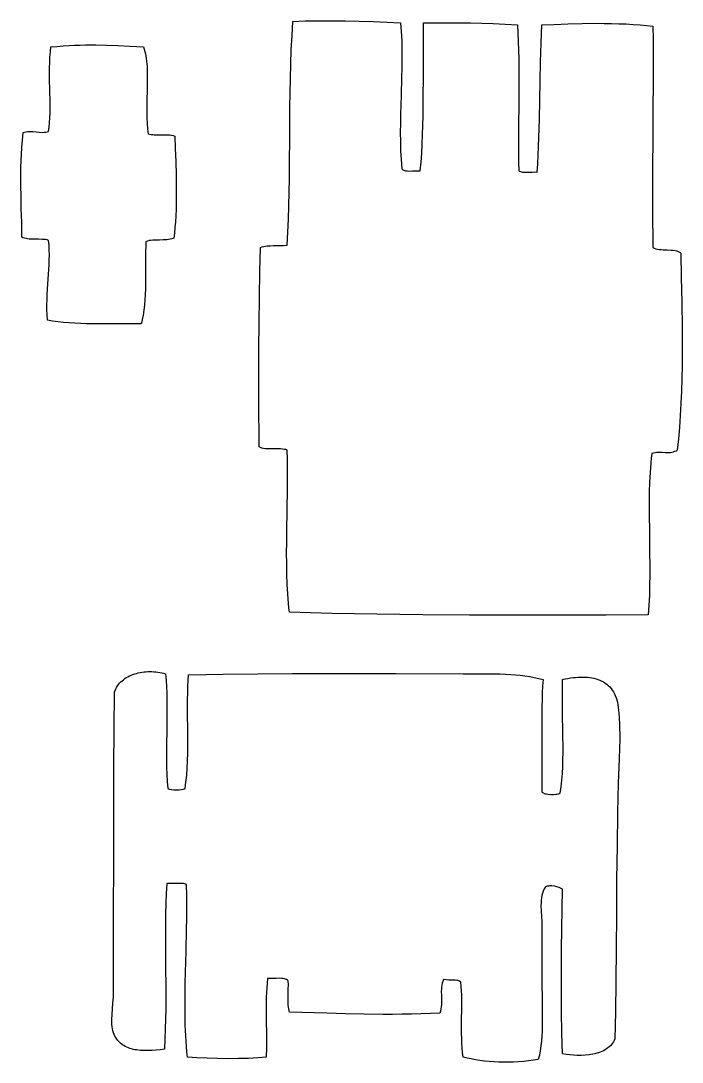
# Model space of a CAD drawing. Extents: x 4.8 to 43.2, y 0 to 48.
# Drawn here: x 36.05 to 43.18, y 24.81 to 36.03 of the extents above; entities that cross this region are included whole.
import ezdxf

# ---------------------------------------------------------------- set-up
doc = ezdxf.new("R2010")
doc.units = 0
doc.layers.add('Default_Layer', color=1, linetype='CONTINUOUS')

msp = doc.modelspace()

# ---------------------------------------------------------------- linework, layer by layer
at = {"layer": 'Default_Layer'}
for points in [[(40.149, 36.008), (40.155, 35.913), (40.16, 35.816), (40.162, 35.719), (40.163, 35.621), (40.162, 35.522), (40.159, 35.422), (40.154, 35.223), (40.148, 35.024), (40.146, 34.924), (40.145, 34.825), (40.146, 34.727), (40.148, 34.629), (40.153, 34.533), (40.16, 34.437), (40.167, 34.429), (40.175, 34.423), (40.184, 34.418), (40.195, 34.415), (40.206, 34.412), (40.219, 34.411), (40.246, 34.41), (40.275, 34.411), (40.305, 34.412), (40.334, 34.413), (40.347, 34.413), (40.36, 34.412), (40.369, 34.505), (40.376, 34.601), (40.381, 34.699), (40.385, 34.799), (40.388, 34.901), (40.391, 35.004), (40.393, 35.211), (40.394, 35.418), (40.394, 35.622), (40.395, 35.82), (40.397, 36.008), (40.658, 36.007), (40.781, 36.006), (40.903, 36.005), (41.024, 36.002), (41.147, 35.998), (41.274, 35.992), (41.408, 35.983), (41.413, 35.895), (41.417, 35.805), (41.42, 35.712), (41.422, 35.616), (41.423, 35.519), (41.424, 35.421), (41.423, 35.22), (41.42, 34.812), (41.419, 34.609), (41.42, 34.51), (41.422, 34.412), (41.43, 34.407), (41.44, 34.404), (41.451, 34.401), (41.462, 34.399), (41.487, 34.398), (41.513, 34.397), (41.568, 34.399), (41.595, 34.4), (41.62, 34.398), (41.626, 34.487), (41.632, 34.579), (41.636, 34.673), (41.64, 34.77), (41.645, 34.969), (41.649, 35.173), (41.652, 35.379), (41.656, 35.585), (41.662, 35.787), (41.666, 35.886), (41.67, 35.983), (41.804, 35.99), (41.95, 35.995), (42.104, 35.999), (42.263, 36.001), (42.343, 36), (42.423, 35.999), (42.502, 35.997), (42.579, 35.994), (42.655, 35.99), (42.729, 35.985), (42.8, 35.979), (42.868, 35.972), (42.87, 35.827), (42.87, 35.679), (42.87, 35.376), (42.869, 35.068), (42.867, 34.758), (42.864, 34.451), (42.863, 34.151), (42.864, 33.861), (42.866, 33.722), (42.868, 33.587), (42.875, 33.583), (42.882, 33.579), (42.898, 33.572), (42.917, 33.568), (42.936, 33.565), (42.957, 33.563), (42.978, 33.562), (43.023, 33.561), (43.066, 33.559), (43.087, 33.557), (43.107, 33.555), (43.125, 33.55), (43.142, 33.544), (43.149, 33.541), (43.156, 33.536), (43.163, 33.531), (43.168, 33.526), (43.174, 33.264), (43.18, 32.994), (43.183, 32.721), (43.184, 32.583), (43.183, 32.446), (43.182, 32.309), (43.179, 32.174), (43.175, 32.04), (43.17, 31.907), (43.163, 31.777), (43.154, 31.649), (43.143, 31.525), (43.13, 31.403), (43.117, 31.394), (43.102, 31.387), (43.087, 31.382), (43.072, 31.378), (43.056, 31.376), (43.039, 31.375), (43.004, 31.376), (42.968, 31.378), (42.931, 31.378), (42.912, 31.377), (42.894, 31.375), (42.875, 31.372), (42.856, 31.367), (42.851, 31.317), (42.846, 31.267), (42.838, 31.164), (42.832, 31.058), (42.829, 30.951), (42.828, 30.841), (42.827, 30.731), (42.83, 30.506), (42.833, 30.282), (42.834, 30.17), (42.834, 30.059), (42.833, 29.949), (42.83, 29.841), (42.825, 29.735), (42.818, 29.631), (42.364, 29.627), (41.886, 29.625), (41.392, 29.624), (40.89, 29.626), (40.387, 29.63), (39.891, 29.636), (39.409, 29.645), (39.177, 29.65), (38.951, 29.657), (38.945, 29.704), (38.94, 29.753), (38.932, 29.855), (38.927, 29.96), (38.923, 30.069), (38.921, 30.181), (38.92, 30.295), (38.921, 30.411), (38.922, 30.527), (38.926, 30.759), (38.929, 30.986), (38.93, 31.096), (38.93, 31.202), (38.929, 31.305), (38.926, 31.403), (38.91, 31.409), (38.892, 31.412), (38.874, 31.415), (38.854, 31.416), (38.812, 31.417), (38.769, 31.416), (38.727, 31.416), (38.707, 31.417), (38.688, 31.419), (38.67, 31.422), (38.653, 31.426), (38.638, 31.432), (38.625, 31.44), (38.622, 31.948), (38.622, 32.218), (38.622, 32.494), (38.624, 32.772), (38.627, 33.05), (38.632, 33.323), (38.639, 33.587), (38.657, 33.593), (38.675, 33.597), (38.693, 33.6), (38.71, 33.603), (38.744, 33.605), (38.779, 33.606), (38.849, 33.607), (38.886, 33.608), (38.926, 33.612), (38.934, 33.75), (38.94, 33.892), (38.945, 34.036), (38.949, 34.182), (38.951, 34.331), (38.952, 34.481), (38.954, 34.786), (38.956, 35.096), (38.957, 35.251), (38.96, 35.406), (38.964, 35.561), (38.97, 35.716), (38.978, 35.869), (38.987, 36.022), (39.118, 36.026), (39.257, 36.028), (39.403, 36.028), (39.552, 36.026), (39.703, 36.024), (39.854, 36.02), (40.004, 36.014), (40.149, 36.008)], [(37.377, 35.746), (37.385, 35.723), (37.391, 35.699), (37.397, 35.674), (37.402, 35.648), (37.406, 35.621), (37.41, 35.594), (37.415, 35.537), (37.417, 35.479), (37.418, 35.418), (37.418, 35.356), (37.417, 35.293), (37.414, 35.166), (37.412, 35.104), (37.412, 35.041), (37.413, 34.981), (37.415, 34.922), (37.42, 34.865), (37.423, 34.837), (37.427, 34.81), (37.443, 34.807), (37.459, 34.804), (37.476, 34.802), (37.493, 34.801), (37.529, 34.801), (37.566, 34.801), (37.603, 34.801), (37.641, 34.8), (37.66, 34.798), (37.678, 34.795), (37.696, 34.791), (37.714, 34.785), (37.72, 34.653), (37.726, 34.511), (37.729, 34.364), (37.731, 34.215), (37.731, 34.141), (37.73, 34.069), (37.728, 33.998), (37.725, 33.929), (37.721, 33.864), (37.716, 33.801), (37.71, 33.742), (37.703, 33.688), (37.684, 33.681), (37.665, 33.675), (37.646, 33.672), (37.627, 33.669), (37.608, 33.668), (37.589, 33.667), (37.551, 33.666), (37.513, 33.666), (37.476, 33.665), (37.457, 33.663), (37.438, 33.66), (37.42, 33.655), (37.402, 33.649), (37.401, 33.6), (37.4, 33.548), (37.4, 33.436), (37.4, 33.319), (37.4, 33.199), (37.398, 33.14), (37.396, 33.08), (37.393, 33.022), (37.388, 32.966), (37.382, 32.911), (37.374, 32.859), (37.364, 32.809), (37.358, 32.786), (37.352, 32.763), (37.222, 32.764), (37.091, 32.764), (36.959, 32.764), (36.829, 32.764), (36.764, 32.765), (36.7, 32.767), (36.637, 32.77), (36.575, 32.773), (36.515, 32.778), (36.455, 32.785), (36.397, 32.792), (36.341, 32.802), (36.338, 32.86), (36.336, 32.917), (36.336, 32.973), (36.338, 33.029), (36.34, 33.084), (36.343, 33.138), (36.351, 33.245), (36.358, 33.35), (36.36, 33.402), (36.362, 33.454), (36.363, 33.506), (36.362, 33.558), (36.359, 33.61), (36.354, 33.663), (36.339, 33.667), (36.322, 33.671), (36.304, 33.673), (36.285, 33.674), (36.245, 33.675), (36.205, 33.675), (36.165, 33.676), (36.146, 33.677), (36.128, 33.679), (36.111, 33.682), (36.095, 33.686), (36.08, 33.692), (36.067, 33.699), (36.064, 33.858), (36.06, 34.001), (36.057, 34.132), (36.055, 34.259), (36.055, 34.386), (36.056, 34.451), (36.059, 34.518), (36.062, 34.589), (36.066, 34.663), (36.072, 34.741), (36.079, 34.824), (36.096, 34.829), (36.114, 34.832), (36.132, 34.834), (36.149, 34.834), (36.167, 34.834), (36.184, 34.834), (36.219, 34.831), (36.254, 34.828), (36.288, 34.826), (36.305, 34.827), (36.321, 34.828), (36.338, 34.831), (36.354, 34.835), (36.361, 34.881), (36.365, 34.931), (36.368, 34.983), (36.37, 35.038), (36.37, 35.096), (36.37, 35.155), (36.368, 35.276), (36.365, 35.399), (36.365, 35.461), (36.365, 35.521), (36.366, 35.58), (36.369, 35.638), (36.373, 35.693), (36.379, 35.746), (36.447, 35.753), (36.512, 35.758), (36.575, 35.762), (36.635, 35.765), (36.693, 35.767), (36.751, 35.769), (36.808, 35.769), (36.865, 35.769), (36.98, 35.766), (37.102, 35.761), (37.232, 35.755), (37.377, 35.746)], [(37.614, 28.994), (37.62, 28.926), (37.625, 28.855), (37.628, 28.781), (37.629, 28.706), (37.63, 28.629), (37.629, 28.55), (37.627, 28.39), (37.625, 28.228), (37.624, 28.147), (37.625, 28.067), (37.626, 27.988), (37.629, 27.91), (37.633, 27.834), (37.639, 27.759), (37.647, 27.756), (37.657, 27.753), (37.679, 27.748), (37.705, 27.745), (37.733, 27.744), (37.76, 27.745), (37.786, 27.748), (37.809, 27.753), (37.818, 27.756), (37.826, 27.759), (37.831, 27.793), (37.835, 27.828), (37.843, 27.901), (37.848, 27.978), (37.852, 28.058), (37.854, 28.14), (37.855, 28.223), (37.855, 28.391), (37.853, 28.557), (37.853, 28.714), (37.854, 28.788), (37.856, 28.858), (37.859, 28.923), (37.864, 28.982), (38.235, 28.989), (38.609, 28.994), (38.984, 28.996), (39.359, 28.997), (39.733, 28.996), (40.102, 28.996), (40.823, 28.994), (41.054, 28.995), (41.167, 28.994), (41.223, 28.993), (41.278, 28.991), (41.332, 28.988), (41.386, 28.984), (41.438, 28.979), (41.489, 28.973), (41.54, 28.965), (41.589, 28.956), (41.637, 28.945), (41.684, 28.932), (41.679, 28.861), (41.675, 28.788), (41.673, 28.714), (41.671, 28.639), (41.669, 28.488), (41.669, 28.335), (41.672, 28.026), (41.672, 27.873), (41.67, 27.721), (41.678, 27.715), (41.687, 27.711), (41.697, 27.706), (41.709, 27.703), (41.722, 27.7), (41.736, 27.697), (41.765, 27.695), (41.795, 27.695), (41.823, 27.697), (41.837, 27.699), (41.849, 27.702), (41.86, 27.705), (41.87, 27.709), (41.88, 27.778), (41.887, 27.848), (41.893, 27.921), (41.896, 27.995), (41.898, 28.071), (41.899, 28.148), (41.899, 28.226), (41.898, 28.305), (41.893, 28.623), (41.892, 28.702), (41.892, 28.78), (41.893, 28.857), (41.895, 28.932), (41.924, 28.939), (41.952, 28.944), (41.98, 28.949), (42.007, 28.953), (42.034, 28.956), (42.061, 28.958), (42.087, 28.959), (42.113, 28.959), (42.138, 28.959), (42.163, 28.957), (42.187, 28.954), (42.21, 28.951), (42.233, 28.946), (42.255, 28.94), (42.276, 28.933), (42.297, 28.925), (42.317, 28.916), (42.336, 28.906), (42.354, 28.894), (42.371, 28.882), (42.387, 28.868), (42.403, 28.853), (42.417, 28.837), (42.43, 28.819), (42.442, 28.801), (42.453, 28.78), (42.463, 28.759), (42.472, 28.736), (42.479, 28.712), (42.486, 28.687), (42.491, 28.66), (42.494, 28.632), (42.5, 28.574), (42.504, 28.517), (42.507, 28.46), (42.509, 28.403), (42.51, 28.347), (42.51, 28.292), (42.509, 28.185), (42.506, 28.084), (42.501, 27.988), (42.497, 27.9), (42.494, 27.821), (42.49, 27.663), (42.486, 27.497), (42.481, 27.146), (42.477, 26.777), (42.474, 26.403), (42.471, 26.034), (42.468, 25.68), (42.464, 25.353), (42.461, 25.203), (42.458, 25.063), (42.451, 25.046), (42.443, 25.03), (42.433, 25.015), (42.422, 25.001), (42.41, 24.987), (42.397, 24.975), (42.383, 24.964), (42.368, 24.953), (42.352, 24.943), (42.336, 24.934), (42.318, 24.926), (42.3, 24.919), (42.281, 24.912), (42.262, 24.906), (42.242, 24.901), (42.222, 24.897), (42.18, 24.89), (42.138, 24.885), (42.095, 24.883), (42.053, 24.883), (42.011, 24.885), (41.971, 24.889), (41.932, 24.894), (41.895, 24.901), (41.888, 25.128), (41.883, 25.355), (41.881, 25.581), (41.881, 25.806), (41.882, 26.028), (41.885, 26.247), (41.89, 26.463), (41.895, 26.673), (41.888, 26.678), (41.878, 26.683), (41.857, 26.693), (41.833, 26.7), (41.807, 26.706), (41.78, 26.709), (41.767, 26.71), (41.754, 26.709), (41.742, 26.708), (41.73, 26.706), (41.719, 26.703), (41.709, 26.698), (41.696, 26.677), (41.685, 26.654), (41.677, 26.63), (41.671, 26.605), (41.666, 26.58), (41.663, 26.553), (41.662, 26.525), (41.661, 26.497), (41.663, 26.44), (41.666, 26.381), (41.669, 26.321), (41.67, 26.261), (41.671, 26.016), (41.67, 25.762), (41.671, 25.636), (41.674, 25.51), (41.676, 25.386), (41.676, 25.265), (41.675, 25.206), (41.673, 25.148), (41.67, 25.092), (41.666, 25.038), (41.661, 24.985), (41.653, 24.934), (41.644, 24.886), (41.633, 24.84), (41.581, 24.831), (41.528, 24.824), (41.475, 24.819), (41.421, 24.815), (41.367, 24.812), (41.313, 24.811), (41.26, 24.811), (41.207, 24.812), (41.154, 24.815), (41.103, 24.818), (41.052, 24.823), (41.003, 24.829), (40.955, 24.837), (40.909, 24.845), (40.865, 24.854), (40.823, 24.865), (40.817, 24.915), (40.812, 24.965), (40.809, 25.016), (40.807, 25.068), (40.806, 25.119), (40.806, 25.171), (40.806, 25.274), (40.808, 25.377), (40.807, 25.479), (40.807, 25.529), (40.805, 25.578), (40.802, 25.627), (40.798, 25.676), (40.787, 25.681), (40.776, 25.686), (40.766, 25.689), (40.755, 25.691), (40.735, 25.694), (40.714, 25.695), (40.667, 25.695), (40.641, 25.697), (40.611, 25.701), (40.603, 25.681), (40.596, 25.661), (40.592, 25.641), (40.589, 25.619), (40.588, 25.597), (40.587, 25.574), (40.588, 25.527), (40.589, 25.479), (40.589, 25.455), (40.588, 25.432), (40.587, 25.408), (40.583, 25.384), (40.579, 25.361), (40.572, 25.338), (40.469, 25.334), (40.367, 25.331), (40.265, 25.328), (40.163, 25.327), (40.061, 25.326), (39.959, 25.326), (39.757, 25.329), (39.555, 25.333), (39.353, 25.338), (38.951, 25.35), (38.946, 25.367), (38.942, 25.386), (38.939, 25.405), (38.938, 25.425), (38.936, 25.467), (38.936, 25.511), (38.938, 25.601), (38.939, 25.645), (38.937, 25.687), (38.929, 25.695), (38.92, 25.701), (38.909, 25.706), (38.897, 25.709), (38.884, 25.712), (38.87, 25.713), (38.839, 25.714), (38.807, 25.713), (38.775, 25.712), (38.743, 25.711), (38.714, 25.712), (38.709, 25.663), (38.705, 25.613), (38.702, 25.562), (38.7, 25.51), (38.699, 25.404), (38.699, 25.296), (38.702, 25.078), (38.702, 24.97), (38.7, 24.865), (38.657, 24.86), (38.61, 24.857), (38.561, 24.854), (38.51, 24.851), (38.402, 24.849), (38.289, 24.848), (38.175, 24.85), (38.062, 24.853), (37.953, 24.858), (37.851, 24.865), (37.845, 24.922), (37.84, 24.979), (37.833, 25.094), (37.828, 25.208), (37.825, 25.321), (37.825, 25.435), (37.825, 25.549), (37.827, 25.663), (37.83, 25.777), (37.836, 26.008), (37.842, 26.242), (37.843, 26.36), (37.844, 26.48), (37.843, 26.601), (37.839, 26.723), (37.83, 26.728), (37.819, 26.731), (37.808, 26.734), (37.795, 26.735), (37.769, 26.737), (37.741, 26.737), (37.682, 26.735), (37.654, 26.735), (37.627, 26.737), (37.621, 26.629), (37.617, 26.52), (37.614, 26.41), (37.613, 26.298), (37.613, 26.185), (37.613, 26.072), (37.615, 25.844), (37.617, 25.615), (37.617, 25.502), (37.617, 25.389), (37.615, 25.278), (37.612, 25.167), (37.608, 25.058), (37.602, 24.951), (37.558, 24.945), (37.514, 24.94), (37.47, 24.937), (37.427, 24.935), (37.385, 24.935), (37.344, 24.937), (37.305, 24.942), (37.285, 24.945), (37.267, 24.949), (37.248, 24.954), (37.231, 24.959), (37.214, 24.966), (37.197, 24.973), (37.181, 24.98), (37.166, 24.989), (37.151, 24.998), (37.137, 25.009), (37.124, 25.02), (37.111, 25.032), (37.099, 25.045), (37.089, 25.059), (37.078, 25.075), (37.069, 25.091), (37.061, 25.108), (37.054, 25.127), (37.047, 25.147), (37.042, 25.169), (37.039, 25.192), (37.037, 25.217), (37.036, 25.243), (37.036, 25.27), (37.038, 25.326), (37.043, 25.386), (37.047, 25.448), (37.052, 25.511), (37.053, 25.543), (37.054, 25.575), (37.055, 26.278), (37.056, 27.111), (37.057, 27.547), (37.058, 27.981), (37.061, 28.401), (37.065, 28.796), (37.071, 28.814), (37.079, 28.831), (37.087, 28.848), (37.097, 28.863), (37.108, 28.878), (37.12, 28.893), (37.132, 28.906), (37.146, 28.919), (37.161, 28.931), (37.176, 28.942), (37.192, 28.953), (37.209, 28.962), (37.226, 28.971), (37.244, 28.979), (37.263, 28.987), (37.282, 28.993), (37.302, 28.999), (37.321, 29.004), (37.342, 29.008), (37.362, 29.012), (37.383, 29.015), (37.404, 29.017), (37.425, 29.018), (37.447, 29.018), (37.468, 29.018), (37.489, 29.017), (37.51, 29.015), (37.532, 29.012), (37.553, 29.009), (37.573, 29.005), (37.594, 29), (37.614, 28.994)]]:
    msp.add_lwpolyline(points, close=True, dxfattribs=at)

doc.saveas('drawing.dxf')
